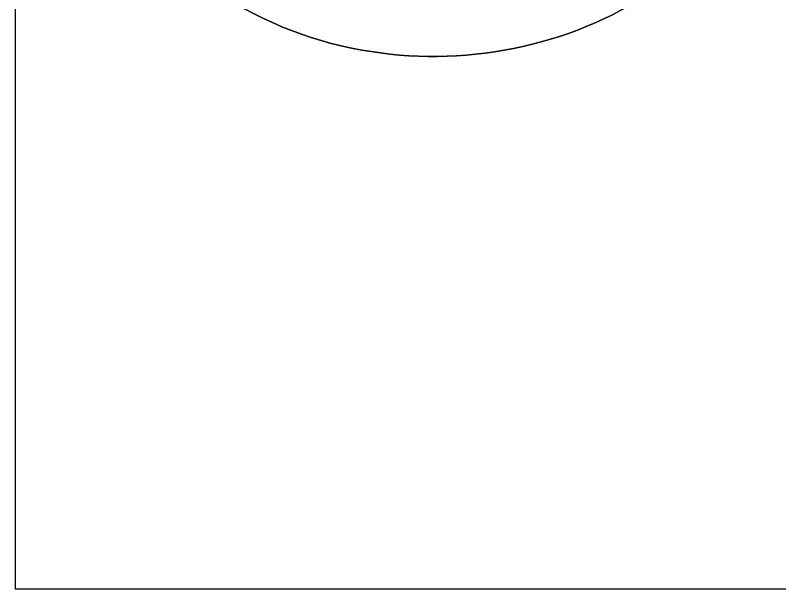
# Model space of a CAD drawing. Header units: centimetres. Extents: x -16.8 to 16.8, y -16.7 to 16.7.
# Drawn here: x -16.77 to -0.63, y -16.67 to -4.56 of the extents above; entities that cross this region are included whole.
import ezdxf

# ---------------------------------------------------------------- set-up
doc = ezdxf.new("R2010")
doc.units = ezdxf.units.CM
doc.header["$MEASUREMENT"] = 0
doc.layers.add('Layer 1', color=7, linetype='Continuous')

msp = doc.modelspace()

# ---------------------------------------------------------------- linework, layer by layer
at = {"layer": 'Layer 1', "color": 7}
for points, knots in [([(-16.77458, 16.66875), (-16.77458, 16.66875), (16.77458, 16.66875), (16.77458, 16.66875), (16.77458, 16.66875), (16.77458, 16.66875), (16.77458, -16.66875), (16.77458, -16.66875), (16.77458, -16.66875), (16.77458, -16.66875), (-16.77458, -16.66875), (-16.77458, -16.66875), (-16.77458, -16.66875), (-16.77458, -16.66875), (-16.77458, 16.66875), (-16.77458, 16.66875), (-16.77458, 16.66875), (-16.77458, 16.66875), (-16.77458, 16.66875), (-16.77458, 16.66875)], [0, 0, 0, 0, 0.16666667, 0.16666667, 0.16666667, 0.16666667, 0.33333333, 0.33333333, 0.33333333, 0.33333333, 0.5, 0.5, 0.5, 0.5, 0.66666667, 0.66666667, 0.66666667, 0.66666667, 1, 1, 1, 1]), ([(-8.83003, 14.15697), (-9.20221, 13.76433), (-9.21985, 13.11204), (-8.9154, 12.67566), (-8.9154, 12.67566), (-9.00359, 12.56982), (-9.10202, 12.46964), (-9.1694, 12.34899), (-9.1694, 12.34899), (-9.21209, 11.87979), (-9.18457, 11.40742), (-9.20186, 10.93682), (-9.20186, 10.93682), (-10.39072, 10.72339), (-11.55312, 10.31169), (-12.55818, 9.6326), (-12.55818, 9.6326), (-14.32384, 8.48325), (-15.61994, 6.62869), (-16.0722, 4.56882), (-16.0722, 4.56882), (-16.36959, 3.3722), (-16.31139, 2.11279), (-16.0528, 0.9144), (-16.0528, 0.9144), (-15.85383, 0.08819), (-15.53175, -0.70767), (-15.08478, -1.43157), (-15.08478, -1.43157), (-13.87263, -3.44064), (-11.77149, -4.88562), (-9.46044, -5.29449), (-9.46044, -5.29449), (-7.35013, -5.67408), (-5.08176, -5.24475), (-3.29777, -4.04001), (-3.29777, -4.04001), (-1.8669, -3.10586), (-0.7426, -1.70921), (-0.13653, -0.11113), (-0.13653, -0.11113), (0.6417, 1.85067), (0.55809, 4.11339), (-0.27234, 6.04485), (-0.27234, 6.04485), (-0.66816, 6.93138), (-1.22026, 7.74524), (-1.88066, 8.45573), (-1.88066, 8.45573), (-2.85044, 9.43822), (-4.04883, 10.19881), (-5.3654, 10.62002), (-5.3654, 10.62002), (-5.79367, 10.7569), (-6.23358, 10.84721), (-6.6735, 10.93646), (-6.6735, 10.93646), (-6.68549, 11.3538), (-6.67314, 11.77149), (-6.69219, 12.18882), (-6.69219, 12.18882), (-6.65304, 12.39732), (-6.83189, 12.52749), (-6.94972, 12.66225), (-6.94972, 12.66225), (-6.80261, 12.948), (-6.65304, 13.27397), (-6.75605, 13.59994), (-6.75605, 13.59994), (-6.83578, 13.99222), (-7.13105, 14.3323), (-7.50641, 14.46989), (-7.50641, 14.46989), (-7.95196, 14.67661), (-8.50547, 14.50199), (-8.83003, 14.15697), (-8.83003, 14.15697), (-8.83003, 14.15697), (-8.83003, 14.15697), (-8.83003, 14.15697)], [0, 0, 0, 0, 0.04761905, 0.04761905, 0.04761905, 0.04761905, 0.0952381, 0.0952381, 0.0952381, 0.0952381, 0.14285714, 0.14285714, 0.14285714, 0.14285714, 0.19047619, 0.19047619, 0.19047619, 0.19047619, 0.23809524, 0.23809524, 0.23809524, 0.23809524, 0.28571429, 0.28571429, 0.28571429, 0.28571429, 0.33333333, 0.33333333, 0.33333333, 0.33333333, 0.38095238, 0.38095238, 0.38095238, 0.38095238, 0.42857143, 0.42857143, 0.42857143, 0.42857143, 0.47619048, 0.47619048, 0.47619048, 0.47619048, 0.52380952, 0.52380952, 0.52380952, 0.52380952, 0.57142857, 0.57142857, 0.57142857, 0.57142857, 0.61904762, 0.61904762, 0.61904762, 0.61904762, 0.66666667, 0.66666667, 0.66666667, 0.66666667, 0.71428571, 0.71428571, 0.71428571, 0.71428571, 0.76190476, 0.76190476, 0.76190476, 0.76190476, 0.80952381, 0.80952381, 0.80952381, 0.80952381, 0.85714286, 0.85714286, 0.85714286, 0.85714286, 0.9047619, 0.9047619, 0.9047619, 0.9047619, 1, 1, 1, 1])]:
    msp.add_open_spline(points, degree=3, knots=knots, dxfattribs=at)
at = {"layer": 'Layer 1', "color": 250}
msp.add_open_spline([(-8.83003, 14.15697), (-8.50547, 14.50199), (-7.95196, 14.67661), (-7.50641, 14.46989), (-7.50641, 14.46989), (-7.13105, 14.3323), (-6.83578, 13.99222), (-6.75605, 13.59994), (-6.75605, 13.59994), (-6.65304, 13.27397), (-6.80261, 12.948), (-6.94972, 12.66225), (-6.94972, 12.66225), (-6.83189, 12.52749), (-6.65304, 12.39732), (-6.69219, 12.18882), (-6.69219, 12.18882), (-6.67314, 11.77149), (-6.68549, 11.3538), (-6.6735, 10.93646), (-6.6735, 10.93646), (-6.23358, 10.84721), (-5.79367, 10.7569), (-5.3654, 10.62002), (-5.3654, 10.62002), (-4.04883, 10.19881), (-2.85044, 9.43822), (-1.88066, 8.45573), (-1.88066, 8.45573), (-1.22026, 7.74524), (-0.66816, 6.93138), (-0.27234, 6.04485), (-0.27234, 6.04485), (0.55809, 4.11339), (0.6417, 1.85067), (-0.13653, -0.11113), (-0.13653, -0.11113), (-0.7426, -1.70921), (-1.8669, -3.10586), (-3.29777, -4.04001), (-3.29777, -4.04001), (-5.08176, -5.24475), (-7.35013, -5.67408), (-9.46044, -5.29449), (-9.46044, -5.29449), (-11.77149, -4.88562), (-13.87263, -3.44064), (-15.08478, -1.43157), (-15.08478, -1.43157), (-15.53175, -0.70767), (-15.85383, 0.08819), (-16.0528, 0.9144), (-16.0528, 0.9144), (-16.31139, 2.11279), (-16.36959, 3.3722), (-16.0722, 4.56882), (-16.0722, 4.56882), (-15.61994, 6.62869), (-14.32384, 8.48325), (-12.55818, 9.6326), (-12.55818, 9.6326), (-11.55312, 10.31169), (-10.39072, 10.72339), (-9.20186, 10.93682), (-9.20186, 10.93682), (-9.18457, 11.40742), (-9.21209, 11.87979), (-9.1694, 12.34899), (-9.1694, 12.34899), (-9.10202, 12.46964), (-9.00359, 12.56982), (-8.9154, 12.67566), (-8.9154, 12.67566), (-9.21985, 13.11204), (-9.20221, 13.76433), (-8.83003, 14.15697), (-8.83003, 14.15697), (-8.83003, 14.15697), (-8.83003, 14.15697), (-8.83003, 14.15697)], degree=3, knots=[0, 0, 0, 0, 0.04761905, 0.04761905, 0.04761905, 0.04761905, 0.0952381, 0.0952381, 0.0952381, 0.0952381, 0.14285714, 0.14285714, 0.14285714, 0.14285714, 0.19047619, 0.19047619, 0.19047619, 0.19047619, 0.23809524, 0.23809524, 0.23809524, 0.23809524, 0.28571429, 0.28571429, 0.28571429, 0.28571429, 0.33333333, 0.33333333, 0.33333333, 0.33333333, 0.38095238, 0.38095238, 0.38095238, 0.38095238, 0.42857143, 0.42857143, 0.42857143, 0.42857143, 0.47619048, 0.47619048, 0.47619048, 0.47619048, 0.52380952, 0.52380952, 0.52380952, 0.52380952, 0.57142857, 0.57142857, 0.57142857, 0.57142857, 0.61904762, 0.61904762, 0.61904762, 0.61904762, 0.66666667, 0.66666667, 0.66666667, 0.66666667, 0.71428571, 0.71428571, 0.71428571, 0.71428571, 0.76190476, 0.76190476, 0.76190476, 0.76190476, 0.80952381, 0.80952381, 0.80952381, 0.80952381, 0.85714286, 0.85714286, 0.85714286, 0.85714286, 0.9047619, 0.9047619, 0.9047619, 0.9047619, 1, 1, 1, 1], dxfattribs=at)

doc.saveas('drawing.dxf')
